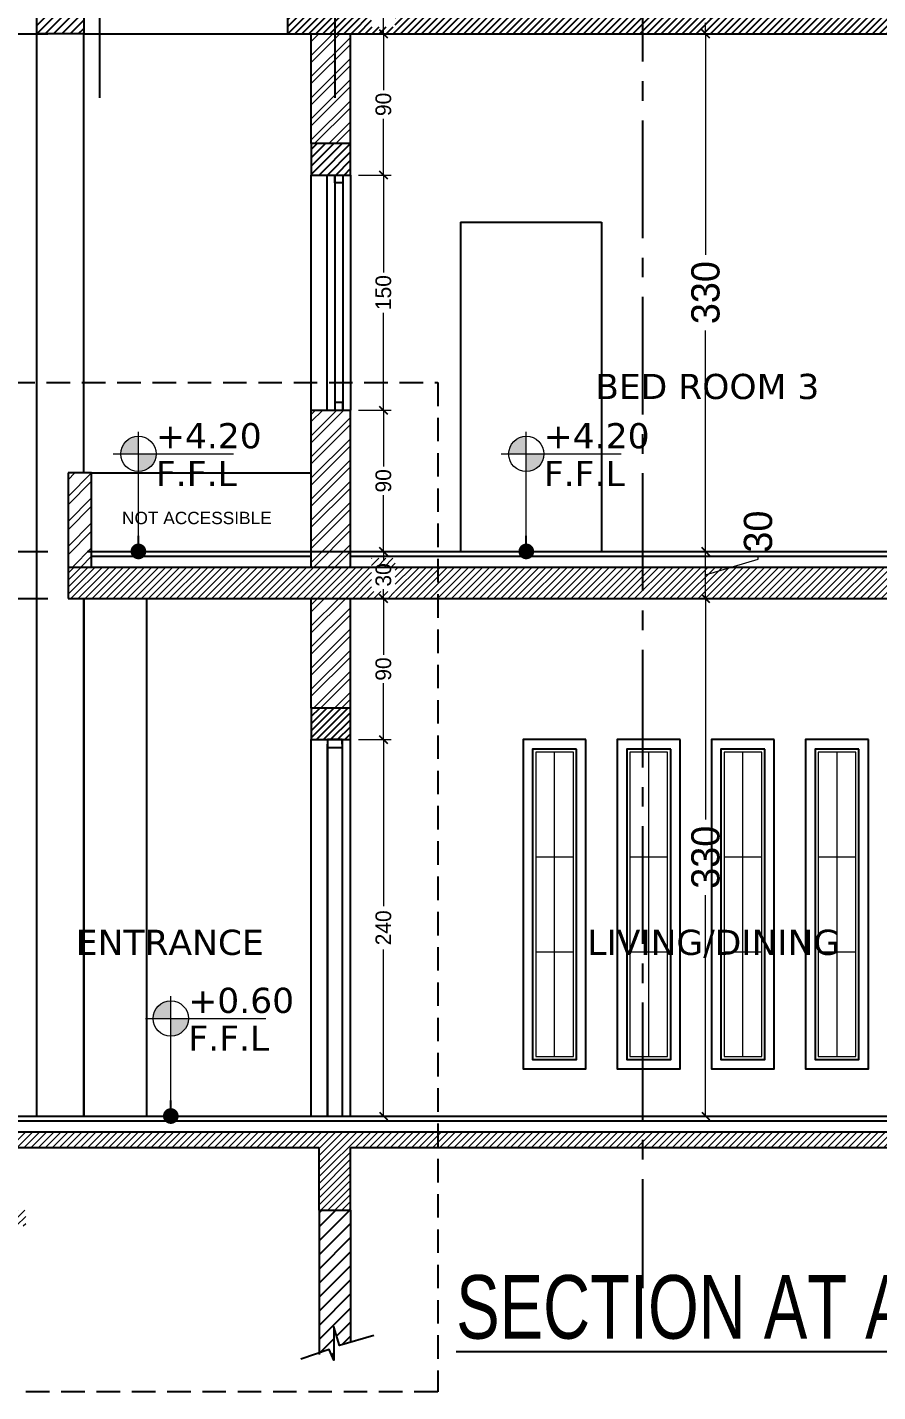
# Model space of a CAD drawing. Header units: centimetres. Extents: x 7997 to 116674, y 1017 to 13844.
# Drawn here: x 74535 to 75076, y 9444 to 10314 of the extents above; entities that cross this region are included whole.
import ezdxf
from ezdxf.enums import TextEntityAlignment as Align

# ---------------------------------------------------------------- set-up
doc = ezdxf.new("R2010")
doc.units = ezdxf.units.CM
doc.header["$LTSCALE"] = 200
doc.header["$PDMODE"] = 2
doc.linetypes.add('A-106-Typical Floor Plan$0$HIDDEN', pattern=[0.375, 0.25, -0.125])
doc.linetypes.add('CENTER2', pattern=[1.125, 0.75, -0.125, 0.125, -0.125])
for name, color, linetype in [('AXIS', 9, 'CENTER2'), ('Border 100x200', 2, 'Continuous'), ('COL', 1, 'Continuous'), ('DIM', 11, 'Continuous'), ('STEP', 7, 'Continuous'), ('TXT', 6, 'Continuous'), ('WIN', 6, 'Continuous'), ('ZZ', 240, 'Continuous')]:
    doc.layers.add(name, color=color, linetype=linetype)
for name, color, linetype, lineweight in [('HAT', 8, 'Continuous', 9), ('HATCH', 8, 'Continuous', 5), ('TEXT', 6, 'Continuous', 18), ('WALL', 3, 'Continuous', 25)]:
    doc.layers.add(name, color=color, linetype=linetype, lineweight=lineweight)
doc.styles.add('sheet notes', font='verdana.ttf')
doc.styles.add('style8', font='swisscl.ttf', dxfattribs={"width": 0.8})
doc.styles.add('T2', font='')
doc.styles.add('XX-Y7-301$0$ARIAL-', font='arial.ttf')
doc.styles.get('T2').set_extended_font_data('Elisia')
doc.dimstyles.new('NORMAL', dxfattribs={"dimtxt": 18, "dimasz": 5, "dimexe": 5, "dimexo": 5, "dimgap": 1, "dimtad": 0, "dimdec": 0, "dimdsep": 46, "dimtxsty": 'T2', "dimblk1": 'OBLIQUE', "dimblk2": 'OBLIQUE', "dimsah": 1, "dimcen": 0.09, "dimclrd": 4, "dimclre": 4, "dimclrt": 6, "dimadec": 0, "dimazin": 0, "dimtfac": 1, "dimtdec": 0, "dimtofl": 0, "dimtmove": 1, "dimatfit": 2, "dimldrblk": 'OPEN30', "dimfxl": 0, "dimtolj": 1, "dimtzin": 0, "dimlwd": 5, "dimlwe": 5, "dimarcsym": 0})
doc.dimstyles.new('NORMAL-1', dxfattribs={"dimtxt": 10, "dimasz": 5, "dimexe": 5, "dimexo": 5, "dimgap": 1, "dimtad": 0, "dimdec": 0, "dimdsep": 46, "dimtxsty": 'T2', "dimblk1": 'OBLIQUE', "dimblk2": 'OBLIQUE', "dimsah": 1, "dimcen": 0.09, "dimclrd": 4, "dimclre": 4, "dimclrt": 6, "dimadec": 0, "dimazin": 0, "dimtfac": 1, "dimtdec": 0, "dimtofl": 0, "dimtmove": 1, "dimatfit": 3, "dimldrblk": 'OPEN30', "dimfxl": 0, "dimtolj": 1, "dimtzin": 0, "dimlwd": 5, "dimlwe": 5, "dimarcsym": 0})

# ---------------------------------------------------------------- blocks, each defined once
blk = doc.blocks.new('_OBLIQUE')
at = {"color": 0, "linetype": 'ByBlock'}
blk.add_line((-0.5, -0.5), (0.5, 0.5), dxfattribs=at)
blk = doc.blocks.new('*D662')
at = {"layer": 'Defpoints', "color": 0, "transparency": 16777216}
for p in [(74740.52, 9859.52), (74761.46, 9859.52), (74740.52, 9619.52)]:
    blk.add_point(p, dxfattribs=at)
at = {"layer": 'WALL', "color": 4, "lineweight": 5, "transparency": 16777216}
for p, q in [((74745.52, 9859.52), (74766.46, 9859.52)), ((74761.46, 9859.52), (74761.46, 9753.37)), ((74761.46, 9619.52), (74761.46, 9725.66)), ((74745.52, 9619.52), (74766.46, 9619.52))]:
    blk.add_line(p, q, dxfattribs=at)
at = {"layer": 'WALL', "color": 4, "lineweight": 5, "transparency": 16777216, "xscale": 5, "yscale": 5, "zscale": 5}
for p, rotation in [((74761.46, 9859.52), 90), ((74761.46, 9619.52), 270)]:
    blk.add_blockref('_OBLIQUE', p, dxfattribs=dict(at, rotation=rotation))
at = {"layer": 'WALL', "color": 6, "transparency": 16777216, "insert": (74761.46, 9739.52), "char_height": 10, "attachment_point": 5, "rotation": 90, "style": 'T2'}
blk.add_mtext('\\A1;240', dxfattribs=at)
blk = doc.blocks.new('_Open30')
at = {"color": 0, "linetype": 'ByBlock', "lineweight": -2}
for p, q in [((-1, 0.27), (0, 0)), ((0, 0), (-1, -0.27)), ((0, 0), (-1, 0))]:
    blk.add_line(p, q, dxfattribs=at)
blk = doc.blocks.new('*D663')
at = {"layer": 'Defpoints', "color": 0, "transparency": 16777216}
for p in [(74740.52, 9949.52), (74761.46, 9949.52), (74740.52, 9859.52)]:
    blk.add_point(p, dxfattribs=at)
at = {"layer": 'WALL', "color": 4, "lineweight": 5, "transparency": 16777216}
for p, q in [((74745.52, 9949.52), (74766.46, 9949.52)), ((74761.46, 9949.52), (74761.46, 9913.61)), ((74761.46, 9859.52), (74761.46, 9895.42)), ((74745.52, 9859.52), (74766.46, 9859.52))]:
    blk.add_line(p, q, dxfattribs=at)
at = {"layer": 'WALL', "color": 4, "lineweight": 5, "transparency": 16777216, "xscale": 5, "yscale": 5, "zscale": 5}
for p, rotation in [((74761.46, 9949.52), 90), ((74761.46, 9859.52), 270)]:
    blk.add_blockref('_OBLIQUE', p, dxfattribs=dict(at, rotation=rotation))
at = {"layer": 'WALL', "color": 6, "transparency": 16777216, "insert": (74761.46, 9904.52), "char_height": 10, "attachment_point": 5, "rotation": 90, "style": 'T2'}
blk.add_mtext('\\A1;90', dxfattribs=at)
blk = doc.blocks.new('*D664')
at = {"layer": 'Defpoints', "color": 0, "transparency": 16777216}
for p in [(74740.52, 9979.52), (74761.46, 9979.52), (74740.52, 9949.52)]:
    blk.add_point(p, dxfattribs=at)
at = {"layer": 'WALL', "color": 4, "lineweight": 5, "transparency": 16777216}
for p, q in [((74745.52, 9979.52), (74766.46, 9979.52)), ((74761.46, 9979.52), (74761.46, 9973.61)), ((74761.46, 9949.52), (74761.46, 9955.42)), ((74745.52, 9949.52), (74766.46, 9949.52))]:
    blk.add_line(p, q, dxfattribs=at)
at = {"layer": 'WALL', "color": 4, "lineweight": 5, "transparency": 16777216, "xscale": 5, "yscale": 5, "zscale": 5}
for p, rotation in [((74761.46, 9979.52), 90), ((74761.46, 9949.52), 270)]:
    blk.add_blockref('_OBLIQUE', p, dxfattribs=dict(at, rotation=rotation))
at = {"layer": 'WALL', "color": 6, "transparency": 16777216, "insert": (74761.46, 9964.52), "char_height": 10, "attachment_point": 5, "rotation": 90, "style": 'T2'}
blk.add_mtext('\\A1;30', dxfattribs=at)
blk = doc.blocks.new('*D665')
at = {"layer": 'Defpoints', "color": 0, "transparency": 16777216}
for p in [(74740.52, 10069.52), (74761.46, 10069.52), (74740.52, 9979.52)]:
    blk.add_point(p, dxfattribs=at)
at = {"layer": 'WALL', "color": 4, "lineweight": 5, "transparency": 16777216}
for p, q in [((74745.52, 10069.52), (74766.46, 10069.52)), ((74761.46, 10069.52), (74761.46, 10033.61)), ((74761.46, 9979.52), (74761.46, 10015.42)), ((74745.52, 9979.52), (74766.46, 9979.52))]:
    blk.add_line(p, q, dxfattribs=at)
at = {"layer": 'WALL', "color": 4, "lineweight": 5, "transparency": 16777216, "xscale": 5, "yscale": 5, "zscale": 5}
for p, rotation in [((74761.46, 10069.52), 90), ((74761.46, 9979.52), 270)]:
    blk.add_blockref('_OBLIQUE', p, dxfattribs=dict(at, rotation=rotation))
at = {"layer": 'WALL', "color": 6, "transparency": 16777216, "insert": (74761.46, 10024.52), "char_height": 10, "attachment_point": 5, "rotation": 90, "style": 'T2'}
blk.add_mtext('\\A1;90', dxfattribs=at)
blk = doc.blocks.new('*D666')
at = {"layer": 'Defpoints', "color": 0, "transparency": 16777216}
for p in [(74740.52, 10219.52), (74761.46, 10219.52), (74740.52, 10069.52)]:
    blk.add_point(p, dxfattribs=at)
at = {"layer": 'WALL', "color": 4, "lineweight": 5, "transparency": 16777216}
for p, q in [((74745.52, 10219.52), (74766.46, 10219.52)), ((74761.46, 10219.52), (74761.46, 10157.42)), ((74761.46, 10069.52), (74761.46, 10131.61)), ((74745.52, 10069.52), (74766.46, 10069.52))]:
    blk.add_line(p, q, dxfattribs=at)
at = {"layer": 'WALL', "color": 4, "lineweight": 5, "transparency": 16777216, "xscale": 5, "yscale": 5, "zscale": 5}
for p, rotation in [((74761.46, 10219.52), 90), ((74761.46, 10069.52), 270)]:
    blk.add_blockref('_OBLIQUE', p, dxfattribs=dict(at, rotation=rotation))
at = {"layer": 'WALL', "color": 6, "transparency": 16777216, "insert": (74761.46, 10144.52), "char_height": 10, "attachment_point": 5, "rotation": 90, "style": 'T2'}
blk.add_mtext('\\A1;150', dxfattribs=at)
blk = doc.blocks.new('*D667')
at = {"layer": 'Defpoints', "color": 0, "transparency": 16777216}
for p in [(74740.52, 10309.52), (74761.46, 10309.52), (74740.52, 10219.52)]:
    blk.add_point(p, dxfattribs=at)
at = {"layer": 'WALL', "color": 4, "lineweight": 5, "transparency": 16777216}
for p, q in [((74745.52, 10309.52), (74766.46, 10309.52)), ((74761.46, 10309.52), (74761.46, 10273.61)), ((74761.46, 10219.52), (74761.46, 10255.42)), ((74745.52, 10219.52), (74766.46, 10219.52))]:
    blk.add_line(p, q, dxfattribs=at)
at = {"layer": 'WALL', "color": 4, "lineweight": 5, "transparency": 16777216, "xscale": 5, "yscale": 5, "zscale": 5}
for p, rotation in [((74761.46, 10309.52), 90), ((74761.46, 10219.52), 270)]:
    blk.add_blockref('_OBLIQUE', p, dxfattribs=dict(at, rotation=rotation))
at = {"layer": 'WALL', "color": 6, "transparency": 16777216, "insert": (74761.46, 10264.52), "char_height": 10, "attachment_point": 5, "rotation": 90, "style": 'T2'}
blk.add_mtext('\\A1;90', dxfattribs=at)
blk = doc.blocks.new('*D668')
at = {"layer": 'Defpoints', "color": 0, "transparency": 16777216}
for p in [(74740.52, 10354.52), (74761.46, 10354.52), (74740.52, 10309.52)]:
    blk.add_point(p, dxfattribs=at)
at = {"layer": 'WALL', "color": 4, "lineweight": 5, "transparency": 16777216}
for p, q in [((74745.52, 10354.52), (74766.46, 10354.52)), ((74761.46, 10354.52), (74761.46, 10341.11)), ((74761.46, 10309.52), (74761.46, 10322.92)), ((74745.52, 10309.52), (74766.46, 10309.52))]:
    blk.add_line(p, q, dxfattribs=at)
at = {"layer": 'WALL', "color": 4, "lineweight": 5, "transparency": 16777216, "xscale": 5, "yscale": 5, "zscale": 5}
for p, rotation in [((74761.46, 10354.52), 90), ((74761.46, 10309.52), 270)]:
    blk.add_blockref('_OBLIQUE', p, dxfattribs=dict(at, rotation=rotation))
at = {"layer": 'WALL', "color": 6, "transparency": 16777216, "insert": (74761.46, 10332.02), "char_height": 10, "attachment_point": 5, "rotation": 90, "style": 'T2'}
blk.add_mtext('\\A1;45', dxfattribs=at)
blk = doc.blocks.new('*D684')
at = {"layer": 'Defpoints', "color": 0, "transparency": 16777216}
for p in [(74966.78, 9949.52), (74966.78, 9949.52), (74966.78, 9619.52)]:
    blk.add_point(p, dxfattribs=at)
at = {"layer": 'DIM', "color": 4, "lineweight": 5, "transparency": 16777216}
for p, q in [((74966.78, 9949.52), (74966.78, 9808.66)), ((74966.78, 9619.52), (74966.78, 9760.37))]:
    blk.add_line(p, q, dxfattribs=at)
at = {"layer": 'DIM', "color": 4, "lineweight": 5, "transparency": 16777216, "xscale": 5, "yscale": 5, "zscale": 5}
for p, rotation in [((74966.78, 9949.52), 90), ((74966.78, 9619.52), 270)]:
    blk.add_blockref('_OBLIQUE', p, dxfattribs=dict(at, rotation=rotation))
at = {"layer": 'DIM', "color": 6, "transparency": 16777216, "insert": (74966.78, 9784.52), "char_height": 18, "attachment_point": 5, "rotation": 90, "style": 'T2'}
blk.add_mtext('\\A1;330', dxfattribs=at)
blk = doc.blocks.new('*D685')
at = {"layer": 'Defpoints', "color": 0, "transparency": 16777216}
for p in [(74966.78, 9979.52), (74966.78, 9979.52), (74966.78, 9949.52)]:
    blk.add_point(p, dxfattribs=at)
at = {"layer": 'DIM', "color": 4, "lineweight": 5, "transparency": 16777216}
for p, q in [((74966.78, 9949.52), (74966.78, 9979.52)), ((74966.78, 9964.52), (75000.28, 9974.57)), ((75000.28, 9974.57), (75000.28, 9976.57))]:
    blk.add_line(p, q, dxfattribs=at)
at = {"layer": 'DIM', "color": 4, "lineweight": 5, "transparency": 16777216, "xscale": 5, "yscale": 5, "zscale": 5}
for p, rotation in [((74966.78, 9979.52), 90), ((74966.78, 9949.52), 270)]:
    blk.add_blockref('_OBLIQUE', p, dxfattribs=dict(at, rotation=rotation))
at = {"layer": 'DIM', "color": 6, "transparency": 16777216, "insert": (75000.28, 9992.14), "char_height": 18, "attachment_point": 5, "rotation": 90, "style": 'T2'}
blk.add_mtext('\\A1;30', dxfattribs=at)
blk = doc.blocks.new('*D686')
at = {"layer": 'Defpoints', "color": 0, "transparency": 16777216}
for p in [(74966.78, 10309.52), (74966.78, 10309.52), (74966.78, 9979.52)]:
    blk.add_point(p, dxfattribs=at)
at = {"layer": 'DIM', "color": 4, "lineweight": 5, "transparency": 16777216}
for p, q in [((74966.78, 10309.52), (74966.78, 10168.66)), ((74966.78, 9979.52), (74966.78, 10120.37))]:
    blk.add_line(p, q, dxfattribs=at)
at = {"layer": 'DIM', "color": 4, "lineweight": 5, "transparency": 16777216, "xscale": 5, "yscale": 5, "zscale": 5}
for p, rotation in [((74966.78, 10309.52), 90), ((74966.78, 9979.52), 270)]:
    blk.add_blockref('_OBLIQUE', p, dxfattribs=dict(at, rotation=rotation))
at = {"layer": 'DIM', "color": 6, "transparency": 16777216, "insert": (74966.78, 10144.52), "char_height": 18, "attachment_point": 5, "rotation": 90, "style": 'T2'}
blk.add_mtext('\\A1;330', dxfattribs=at)
blk = doc.blocks.new('*D687')
at = {"layer": 'Defpoints', "color": 0, "transparency": 16777216}
for p in [(74966.78, 10354.52), (74966.78, 10354.52), (74966.78, 10309.52)]:
    blk.add_point(p, dxfattribs=at)
at = {"layer": 'DIM', "color": 4, "lineweight": 5, "transparency": 16777216}
for p, q in [((74966.78, 10354.52), (74966.78, 10347.59)), ((74966.78, 10309.52), (74966.78, 10316.44))]:
    blk.add_line(p, q, dxfattribs=at)
at = {"layer": 'DIM', "color": 4, "lineweight": 5, "transparency": 16777216, "xscale": 5, "yscale": 5, "zscale": 5}
for p, rotation in [((74966.78, 10354.52), 90), ((74966.78, 10309.52), 270)]:
    blk.add_blockref('_OBLIQUE', p, dxfattribs=dict(at, rotation=rotation))
at = {"layer": 'DIM', "color": 6, "transparency": 16777216, "insert": (74966.78, 10332.02), "char_height": 18, "attachment_point": 5, "rotation": 90, "style": 'T2'}
blk.add_mtext('\\A1;45', dxfattribs=at)
blk = doc.blocks.new('SDF')
at = {"layer": 'TEXT'}
h = blk.add_hatch(color=256, dxfattribs=at)
h.paths.add_polyline_path([(0, 0.05), (-11.25, 0.05, -0.414214), (0, 11.3)])
h.paths.add_polyline_path([(0, 0.05), (11.25, 0.05, -0.414214), (0, -11.2)])
for p, q in [((0, -14.21), (0, 14.21)), ((-16.06, 0.05), (60.5, 0.05))]:
    blk.add_line(p, q, dxfattribs=at)
blk.add_circle((0, 0.05), 11.25, dxfattribs=at)
blk = doc.blocks.new('DOT')
at = {"color": 0, "linetype": 'ByBlock'}
blk.add_line((-0.5, 0), (-1, 0), dxfattribs=at)
at = {"color": 0, "linetype": 'ByBlock', "const_width": 0.5}
blk.add_lwpolyline([(-0.25, 0, 1), (0.25, 0, 1)], format="xyb", close=True, dxfattribs=at)

msp = doc.modelspace()

# ---------------------------------------------------------------- hatches: boundary and pattern name
at = {"layer": 'Border 100x200', "ltscale": 150}
h = msp.add_hatch(dxfattribs=at)
h.set_pattern_fill('ANSI31', color=8, scale=30)
h.set_pattern_definition([(45, (74540.5233, 10309.5163), (-2.65165, 2.65165), [])])
h.paths.add_polyline_path([(74540.5233, 10329.5163), (74570.5233, 10329.5163), (74570.5233, 10309.5163), (74540.5233, 10309.5163)])
h = msp.add_hatch(dxfattribs=at)
h.set_pattern_fill('ANSI31', color=8, scale=30)
h.set_pattern_definition([(45, (74720.5233, 10219.5163), (-2.65165, 2.65165), [])])
h.paths.add_polyline_path([(74740.5233, 10239.5163), (74715.5233, 10239.5163), (74715.5233, 10219.5163), (74740.5233, 10219.5163)])
at = {"layer": 'DIM'}
h = msp.add_hatch(dxfattribs=at)
h.set_pattern_fill('ANSI31', color=8)
h.set_pattern_definition([(45, (21437.0667, 8148.3107), (-2.24506403, 2.24506403), [])])
h.paths.add_polyline_path([(74768.962, 10313.9211), (74768.962, 10335.1115), (74753.962, 10335.1115), (74753.962, 10313.9211)])
h.paths.add_polyline_path([(75975.5233, 10309.5163), (75975.5233, 10329.5163), (74700.5233, 10329.5163), (74700.5233, 10309.5163)])
h = msp.add_hatch(dxfattribs=at)
h.set_pattern_fill('ANSI31', color=8)
h.set_pattern_definition([(45, (21437.0667, 8178.3107), (-2.24506403, 2.24506403), [])])
h.paths.add_polyline_path([(74740.5233, 9879.5163), (74715.5233, 9879.5163), (74715.5233, 9859.5163), (74740.5233, 9859.5163)])
h = msp.add_hatch(dxfattribs=at)
h.set_pattern_fill('ANSI31', color=8, scale=2)
h.set_pattern_definition([(45, (20947.067, 8148.3107), (-4.49012806, 4.49012806), [])])
h.paths.add_polyline_path([(74740.5233, 9559.5163), (74720.5233, 9559.5163), (74720.5233, 9468.9062), (74726.9412, 9470.6323), (74729.8925, 9463.9096), (74729.8925, 9485.1684), (74733.4167, 9473.1692), (74740.5233, 9475.2564)])
at = {"layer": 'HATCH'}
h = msp.add_hatch(dxfattribs=at)
h.set_pattern_fill('ANSI32', color=8)
h.set_pattern_definition([(45, (36.669, -75.478), (-6.7351921, 6.7351921), []), (45, (41.159, -75.478), (-6.7351921, 6.7351921), [])])
h.paths.add_polyline_path([(74740.5233, 10309.5163), (74715.5233, 10309.5163), (74715.5233, 10239.5163), (74740.5233, 10239.5163)])
h.paths.add_polyline_path([(74740.5233, 10069.5163), (74715.5233, 10069.5163), (74715.5233, 9969.5163), (74740.5233, 9969.5163)])
h.paths.add_polyline_path([(74740.5233, 9949.5163), (74715.5233, 9949.5163), (74715.5233, 9879.5163), (74740.5233, 9879.5163)])
h = msp.add_hatch(dxfattribs=at)
h.set_pattern_fill('ANSI32', color=8, scale=30)
h.set_pattern_definition([(45, (12043.944, -4867.813), (-7.9549513, 7.9549513), []), (45, (12049.247, -4867.813), (-7.9549513, 7.9549513), [])])
h.paths.add_polyline_path([(74575.5233, 10029.5163), (74560.5233, 10029.5163), (74560.5233, 9969.5163), (74575.5233, 9969.5163)])
h = msp.add_hatch(dxfattribs=at)
h.set_pattern_fill('ANSI31', color=8)
h.set_pattern_definition([(45, (36.6688, -75.4784), (-2.24506403, 2.24506403), [])])
h.paths.add_polyline_path([(75197.28, 9953.9211), (75197.28, 9975.1115), (75182.28, 9975.1115), (75182.28, 9953.9211)])
h.paths.add_polyline_path([(75458.3764, 9953.9211), (75458.3764, 9975.1115), (75443.3764, 9975.1115), (75443.3764, 9953.9211)])
h.paths.add_polyline_path([(75914.5479, 9953.9211), (75914.5479, 9969.5163), (75894.0104, 9969.5163), (75894.0104, 9953.9211)], flags=16)
h.paths.add_polyline_path([(74768.962, 9953.9211), (74768.962, 9975.1115), (74753.962, 9975.1115), (74753.962, 9953.9211)])
h.paths.add_polyline_path([(74796.1444, 9969.5163), (74560.5233, 9969.5163), (74560.5233, 9949.5163), (74796.1444, 9949.5163)])
h.paths.add_polyline_path([(75945.5233, 9949.5163), (75945.5233, 9969.5163), (74796.1444, 9969.5163), (74796.1444, 9949.5163)])
h = msp.add_hatch(dxfattribs=at)
h.set_pattern_fill('ANSI31', color=8)
h.set_pattern_definition([(45, (36.6688, -45.4784), (-2.24506403, 2.24506403), [])])
h.paths.add_polyline_path([(75490.5233, 9599.5163), (75925.5233, 9599.5163), (75925.5233, 9559.5163), (75945.5233, 9559.5163), (75945.5233, 9599.5163), (76205.5234, 9599.5163), (76205.5234, 9609.5163), (74796.1444, 9609.5163), (74796.1444, 9599.5163), (75210.5233, 9599.5163), (75210.5233, 9559.5163), (75230.5233, 9559.5163), (75230.5233, 9599.5163), (75470.5233, 9599.5163), (75470.5233, 9559.5163), (75490.5233, 9559.5163)])
h.paths.add_polyline_path([(74720.5233, 9559.5163), (74740.5233, 9559.5163), (74740.5233, 9599.5163), (74796.1444, 9599.5163), (74796.1444, 9609.5163), (74503.5233, 9609.5163), (74503.5233, 9599.5163), (74473.0233, 9599.5163), (74473.0233, 9584.5163), (74443.0233, 9584.5163), (74443.0233, 9569.5163), (74413.0233, 9569.5163), (74413.0233, 9519.5163), (74433.0233, 9519.5163), (74433.0233, 9553.0775), (74503.5233, 9588.2553), (74503.5233, 9559.5163), (74523.5233, 9559.5163), (74523.5233, 9599.5163), (74720.5233, 9599.5163)])
h.paths.add_polyline_path([(74533.5233, 9549.5163), (74533.5233, 9559.5163), (74493.5233, 9559.5163), (74493.5233, 9549.5163)], flags=17)
h.paths.add_polyline_path([(74403.0233, 9509.5163), (74443.0233, 9509.5163), (74443.0233, 9519.5163), (74403.0233, 9519.5163)])

# ---------------------------------------------------------------- linework, layer by layer
at = {"layer": 'AXIS', "ltscale": 0.5}
for p, q in [((74580.5233, 10678.1659), (74580.5233, 10268.8025)), ((74730.5233, 10678.1659), (74730.5233, 10268.8025)), ((74926.5254, 10591.8065), (74926.5254, 9509.869))]:
    msp.add_line(p, q, dxfattribs=at)
at = {"layer": 'AXIS'}
for p, q in [((74172.6564, 10309.5163), (76571.7015, 10309.5163)), ((74172.6564, 9979.5163), (76571.7015, 9979.5163)), ((74172.6564, 9949.5163), (76571.7015, 9949.5163)), ((74172.6564, 9619.5163), (76571.7015, 9619.5163))]:
    msp.add_line(p, q, dxfattribs=at)
at = {"layer": 'COL'}
for p, q in [((74700.5233, 10309.5163), (74700.5233, 10329.5163)), ((74700.5233, 10309.5163), (75975.5233, 10309.5163)), ((74560.5233, 9969.5163), (75945.5233, 9969.5163)), ((74560.5233, 9969.5163), (74560.5233, 9949.5163)), ((74560.5233, 9949.5163), (75945.5233, 9949.5163)), ((74503.5233, 9609.5163), (76205.5234, 9609.5163)), ((74523.5233, 9599.5163), (74720.5233, 9599.5163)), ((74720.5233, 9559.5163), (74720.5233, 9599.5163)), ((74740.5233, 9559.5163), (74740.5233, 9599.5163)), ((74740.5233, 9599.5163), (75210.5233, 9599.5163)), ((74720.5233, 9559.5163), (74740.5233, 9559.5163))]:
    msp.add_line(p, q, dxfattribs=at)
for points in [[(74540.5233, 10329.5163), (74570.5233, 10329.5163), (74570.5233, 10309.5163), (74540.5233, 10309.5163)], [(74740.5233, 10239.5163), (74715.5233, 10239.5163), (74715.5233, 10219.5163), (74740.5233, 10219.5163)], [(74740.5233, 9879.5163), (74715.5233, 9879.5163), (74715.5233, 9859.5163), (74740.5233, 9859.5163)]]:
    msp.add_lwpolyline(points, close=True, dxfattribs=at)
at = {"layer": 'HAT', "ltscale": 150}
for p, q in [((74870.5233, 9657.5163), (74870.5233, 9851.5163)), ((74930.5233, 9657.5163), (74930.5233, 9851.5163)), ((74990.5233, 9657.5163), (74990.5233, 9851.5163)), ((75050.5233, 9657.5163), (75050.5233, 9851.5163)), ((74858.5233, 9784.8496), (74882.5233, 9784.8496)), ((74918.5233, 9784.8496), (74942.5233, 9784.8496)), ((74978.5233, 9784.8496), (75002.5233, 9784.8496)), ((75038.5233, 9784.8496), (75062.5233, 9784.8496)), ((74858.5233, 9724.183), (74882.5233, 9724.183)), ((74918.5233, 9724.183), (74942.5233, 9724.183)), ((74978.5233, 9724.183), (75002.5233, 9724.183)), ((75038.5233, 9724.183), (75062.5233, 9724.183))]:
    msp.add_line(p, q, dxfattribs=at)
at = {"layer": 'HAT'}
for points in [[(74882.5233, 9851.5163), (74858.5233, 9851.5163), (74858.5233, 9657.5163), (74882.5233, 9657.5163)], [(74942.5233, 9851.5163), (74918.5233, 9851.5163), (74918.5233, 9657.5163), (74942.5233, 9657.5163)], [(75002.5233, 9851.5163), (74978.5233, 9851.5163), (74978.5233, 9657.5163), (75002.5233, 9657.5163)], [(75062.5233, 9851.5163), (75038.5233, 9851.5163), (75038.5233, 9657.5163), (75062.5233, 9657.5163)]]:
    msp.add_lwpolyline(points, close=True, dxfattribs=at)
at = {"layer": 'STEP'}
for p, q in [((74575.5233, 9979.5163), (74715.5233, 9979.5163)), ((74740.5233, 9979.5163), (75925.5233, 9979.5163)), ((74575.5233, 9976.5163), (74715.5233, 9976.5163)), ((74740.5233, 9976.5163), (75925.5233, 9976.5163)), ((74498.5233, 9619.5163), (76207.5234, 9619.5163)), ((74500.5233, 9616.5163), (76207.5234, 9616.5163))]:
    msp.add_line(p, q, dxfattribs=at)
at = {"layer": 'WALL'}
for p, q in [((74715.5233, 10239.5163), (74715.5233, 10309.5163)), ((74740.5233, 10239.5163), (74740.5233, 10309.5163)), ((74715.5233, 10219.5163), (74740.5233, 10219.5163)), ((74715.5233, 9969.5163), (74715.5233, 10069.5163)), ((74715.5233, 10069.5163), (74740.5233, 10069.5163)), ((74740.5233, 9969.5163), (74740.5233, 10069.5163)), ((74560.5233, 10029.5163), (74560.5233, 9969.5163)), ((74575.5233, 10029.5163), (74560.5233, 10029.5163)), ((74575.5233, 9969.5163), (74575.5233, 10029.5163)), ((74715.5233, 9879.5163), (74715.5233, 9949.5163)), ((74740.5233, 9879.5163), (74740.5233, 9949.5163)), ((74720.5233, 9559.5163), (74720.5233, 9467.5614)), ((74740.5233, 9559.5163), (74740.5233, 9475.2564))]:
    msp.add_line(p, q, dxfattribs=at)
at = {"layer": 'WALL', "ltscale": 150}
for p, q in [((74570.5233, 9949.5163), (74570.5233, 9619.5163)), ((74610.5233, 9949.5163), (74610.5233, 9619.5163))]:
    msp.add_line(p, q, dxfattribs=at)
at = {"layer": 'WALL', "color": 8, "linetype": 'A-106-Typical Floor Plan$0$HIDDEN', "ltscale": 0.3}
msp.add_lwpolyline([(74366.7863, 10087.2206), (74796.1444, 10087.2206), (74796.1444, 9443.7474), (74366.7863, 9443.7474)], close=True, dxfattribs=at)
at = {"layer": 'WALL', "ltscale": 150}
for points in [[(74890.5233, 9859.5163), (74850.5233, 9859.5163), (74850.5233, 9649.5163), (74890.5233, 9649.5163)], [(74950.5233, 9859.5163), (74910.5233, 9859.5163), (74910.5233, 9649.5163), (74950.5233, 9649.5163)], [(75010.5233, 9859.5163), (74970.5233, 9859.5163), (74970.5233, 9649.5163), (75010.5233, 9649.5163)], [(75070.5233, 9859.5163), (75030.5233, 9859.5163), (75030.5233, 9649.5163), (75070.5233, 9649.5163)]]:
    msp.add_lwpolyline(points, close=True, dxfattribs=at)
at = {"layer": 'WIN'}
for p, q in [((74540.5233, 9619.5163), (74540.5233, 10309.5163)), ((74570.5233, 10029.5163), (74570.5233, 10309.5163)), ((74570.5233, 10309.5163), (74700.5233, 10309.5163)), ((74715.5233, 10069.5163), (74715.5233, 10219.5163)), ((74725.5233, 10069.5163), (74725.5233, 10219.5163)), ((74730.5233, 10219.5163), (74730.5233, 10069.5163)), ((74730.5233, 10214.5163), (74730.5233, 10074.5163)), ((74735.5233, 10219.5163), (74735.5233, 10069.5163)), ((74740.5233, 10219.5163), (74740.5233, 10069.5163)), ((74810.5233, 10189.5163), (74810.5233, 9979.5163)), ((74810.5233, 10189.5163), (74900.5233, 10189.5163)), ((74900.5233, 10189.5163), (74900.5233, 9979.5163)), ((74575.5233, 10029.5163), (74715.5233, 10029.5163)), ((74570.5233, 9619.5163), (74570.5233, 9949.5163)), ((74715.5233, 9619.5163), (74715.5233, 9859.5163)), ((74735.1241, 9859.5163), (74735.1241, 9619.5163)), ((74740.5233, 9619.5163), (74740.5233, 9859.5163))]:
    msp.add_line(p, q, dxfattribs=at)
for points in [[(74730.5233, 10219.5163), (74735.5233, 10219.5163), (74735.5233, 10214.5163), (74730.5233, 10214.5163)], [(74730.5233, 10069.5163), (74735.5233, 10069.5163), (74735.5233, 10074.5163), (74730.5233, 10074.5163)]]:
    msp.add_lwpolyline(points, close=True, dxfattribs=at)
for points in [[(74725.9226, 9859.5163), (74725.9226, 9619.5163), (74725.9226, 9619.5163), (74725.9226, 9856.5163), (74725.9226, 9856.5163)], [(74735.1241, 9856.5163), (74735.1241, 9859.5163), (74725.9226, 9859.5163)], [(74725.9226, 9854.5163), (74735.1241, 9854.5163)], [(74755.417, 9479.6306), (74733.4167, 9473.1692), (74729.8925, 9485.1684), (74729.8925, 9463.9096), (74726.9412, 9470.6323), (74708.8324, 9464.417)]]:
    msp.add_lwpolyline(points, dxfattribs=at)
at = {"layer": 'WIN', "ltscale": 150}
for points in [[(74884.5233, 9853.5163), (74856.5233, 9853.5163), (74856.5233, 9655.5163), (74884.5233, 9655.5163)], [(74944.5233, 9853.5163), (74916.5233, 9853.5163), (74916.5233, 9655.5163), (74944.5233, 9655.5163)], [(75004.5233, 9853.5163), (74976.5233, 9853.5163), (74976.5233, 9655.5163), (75004.5233, 9655.5163)], [(75064.5233, 9853.5163), (75036.5233, 9853.5163), (75036.5233, 9655.5163), (75064.5233, 9655.5163)]]:
    msp.add_lwpolyline(points, close=True, dxfattribs=at)

# ---------------------------------------------------------------- block references
at = {"layer": 'DIM'}
for p in [(74605.3268, 10041.6465), (74852.5184, 10041.6465), (74625.9718, 9681.6465)]:
    msp.add_blockref('SDF', p, dxfattribs=at)

# ---------------------------------------------------------------- texts
at = {"layer": 'TEXT', "style": 'sheet notes'}
for s, height, p in [('BED ROOM 3', 16.03652, (74896.433, 10076.6859)), ('+4.20', 16.03652, (74616.4896, 10045.2814)), ('+4.20', 16.03652, (74863.6813, 10045.2814)), ('F.F.L', 16.03652, (74616.4896, 10021.174)), ('F.F.L', 16.03652, (74863.6813, 10021.174)), ('ENTRANCE', 16.03652, (74565.4072, 9722.2645)), ('LIVING/DINING', 16.036523, (74891.433, 9722.2645)), ('+0.60', 16.03652, (74637.1347, 9685.2814)), ('F.F.L', 16.03652, (74637.1347, 9661.174))]:
    msp.add_text(s, height=height, dxfattribs=at).set_placement(p)
at = {"layer": 'TXT', "style": 'XX-Y7-301$0$ARIAL-'}
msp.add_text('NOT ACCESSIBLE', height=7.875, dxfattribs=at).set_placement((74594.8954, 9996.9062))
at = {"layer": 'ZZ', "color": 7, "style": 'style8'}
msp.add_text('%%USECTION AT A-A', height=40.5, dxfattribs=at).set_placement((74972.7621, 9497.8265), align=Align.MIDDLE_CENTER)

# ---------------------------------------------------------------- dimensions: what is measured, and where the dimension line sits
at = {"layer": 'DIM'}
for base, p1, p2, picture, middle in [((74966.7823, 10354.5163), (74966.7823, 10309.5163), (74966.7823, 10354.5163), '*D687', (74966.7823, 10332.0163)), ((74966.7823, 10309.5163), (74966.7823, 9979.5163), (74966.7823, 10309.5163), '*D686', (74966.7823, 10144.5163)), ((74966.7823, 9979.5163), (74966.7823, 9949.5163), (74966.7823, 9979.5163), '*D685', (75000.2823, 9977.5663)), ((74966.7823, 9949.5163), (74966.7823, 9619.5163), (74966.7823, 9949.5163), '*D684', (74966.7823, 9784.5163))]:
    dim = msp.add_linear_dim(base=base, p1=p1, p2=p2, angle=90, dimstyle='NORMAL', dxfattribs=at)
    dim.commit()
    dim.dimension.update_dxf_attribs({"geometry": picture, "text_midpoint": middle})
at = {"layer": 'WALL'}
for base, p1, p2, picture, middle in [((74761.462, 10354.5163), (74740.5233, 10309.5163), (74740.5233, 10354.5163), '*D668', (74761.462, 10332.0163)), ((74761.462, 10309.5163), (74740.5233, 10219.5163), (74740.5233, 10309.5163), '*D667', (74761.462, 10264.5163)), ((74761.462, 10219.5163), (74740.5233, 10069.5163), (74740.5233, 10219.5163), '*D666', (74761.462, 10144.5163)), ((74761.462, 10069.5163), (74740.5233, 9979.5163), (74740.5233, 10069.5163), '*D665', (74761.462, 10024.5163)), ((74761.462, 9979.5163), (74740.5233, 9949.5163), (74740.5233, 9979.5163), '*D664', (74761.462, 9964.5163)), ((74761.462, 9949.5163), (74740.5233, 9859.5163), (74740.5233, 9949.5163), '*D663', (74761.462, 9904.5163)), ((74761.462, 9859.5163), (74740.5233, 9619.5163), (74740.5233, 9859.5163), '*D662', (74761.462, 9739.5163))]:
    dim = msp.add_linear_dim(base=base, p1=p1, p2=p2, angle=90, dimstyle='NORMAL-1', dxfattribs=at)
    dim.commit()
    dim.dimension.update_dxf_attribs({"geometry": picture, "text_midpoint": middle})

# ---------------------------------------------------------------- leaders
at = {"layer": 'DIM'}
for points in [[(74605.3268, 9979.5163), (74605.3268, 10041.6465)], [(74852.5184, 9979.5163), (74852.5184, 10041.6465)], [(74625.9718, 9619.5163), (74625.9718, 9681.6465)]]:
    msp.add_leader(points, dimstyle='NORMAL', override={"dimasz": 10, "dimgap": 1, "dimtad": 0, "dimldrblk": 'Dot'}, dxfattribs=at)

doc.saveas('drawing.dxf')
